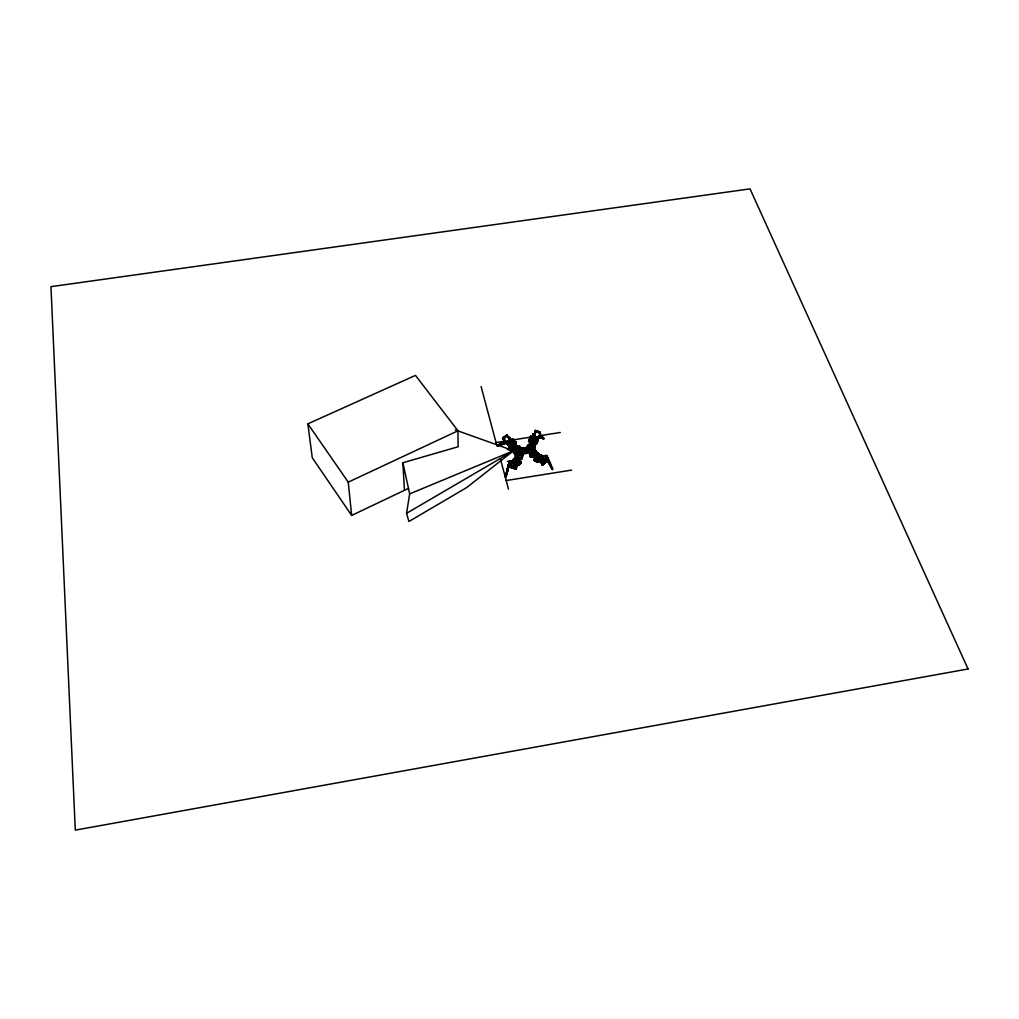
<?xml version="1.0" encoding="UTF-8"?>
<svg xmlns="http://www.w3.org/2000/svg" width="1019" height="1019" viewBox="0 0 1019 1019"><rect width="100%" height="100%" fill="white"/><g stroke="black" fill="none" stroke-linecap="round" stroke-linejoin="round"><path stroke-width="1.5" d="M516.009 468.702C518.786 462.766 516.633 461.811 515.831 468.141L516.786 464.256M517.015 464.677L517.372 464.129M513.831 465.237L514.952 464.791C517.117 464.053 516.009 463.339 514.582 465.517L509.984 465.059L510.927 462.422L509.487 461.887L509.385 460.817L505.297 476.841L509.424 461.696L509.424 462.626M508.94 465.212L510.404 460.932L509.475 464.524L510.302 464.817M509.271 463.161L509.882 462.167M513.716 461.569L514.391 459.034L511.271 462.155L509.373 461.582M509.436 461.811L509.347 462.053M510.073 462.04L510.29 461.429L510.022 462.015M516.416 457.684L515.729 456.041L516.85 453.251A1.299 1.019 2.2 0 1 518.556 452.754A1.299 1.019 2.2 0 1 519.219 454.105L516.646 456.537L517.423 453.289M517.563 454.512L517.321 453.442A1.299 1.019 2.2 0 0 517.244 455.034A1.299 1.019 2.2 0 0 519.231 454.576L519.83 453.939L518.977 453.544M518.085 453.684C518.76 455.48 518.467 451.188 516.429 455.773M511.028 463.772L511.423 462.601L514.493 463.658L515.958 462.473L513.232 461.174L512.939 462.244M513.78 460.168L513.843 459.416M516.442 453.506L515.856 451.481C519.181 451.761 515.512 448.538 516.429 452.385L513.805 452.805L513.64 443.787L512.672 444.602L512.532 449.888L511.958 449.468L512.137 444.208L513.105 443.329L511.882 443.278M516.187 452.589L515.347 452.5L514.34 448.589C512.786 449.341 514.608 447.392 513.716 451.608M516.862 465.607L516.99 464.205M533.79 441.877L533.523 441.533M533.294 443.52C531.956 446.742 530.377 442.259 533.421 441.533M511.016 447.341L509.908 445.889L510.239 442.819L511.207 441.94L512.251 442.705M517.945 453.2L518.811 454.156L518.123 455.811M518.824 453.939L517.754 453.098M514.62 459.454L515.448 459.747L515.932 458.257C516.722 459.977 518.098 455.799 515.945 456.843M532.746 444.462C530.874 443.571 534.134 444.208 531.536 444.195M509.092 437.775L510.315 440.59L511.665 440.641L510.608 440.348L512.723 438.82L514.99 441.889M512.723 444.106L512.111 444.768L510.226 443.38L510.837 442.31L512.735 443.634L512.009 447.736C507.87 444.233 513.525 444.551 511.067 447.048M510.672 445.214L509.64 446.105L508.226 444.233L509.653 445.774M510.825 442.87L512.723 444.271M511.041 446.169L511.067 447.838L510.06 445.583M514.735 441.724L515.512 441.953L513.079 443.966L511.207 441.94M515.041 451.111L514.111 451.748L513.436 448.742M512.493 442.947L513.219 439.941L515.907 441.915L515.601 445.367L513.398 440.679M512.926 443.392L513.219 439.941M510.239 442.819L512.977 445.239L512.124 444.602M513.652 450.525L514.022 447.838M515.13 442.857L514.022 445.341M513.805 452.805L514.175 451.952M513.856 450.933L513.996 450.156M513.525 444.717C513.321 445.201 513.436 446.793 516.799 446.882C515.092 449.239 512.684 444.233 513.971 444.029C511.321 443.099 516.136 445.723 515.143 442.908M513.754 448.653L514.289 452.958L514.557 451.825M513.984 449.888L513.563 446.513M514.213 450.716L513.436 447.889L514.48 446.844L519.168 446.118L519.703 448.653L520.684 448.831L518.569 449.481M514.429 452.321L513.652 450.207L514.073 452.869M512.71 445.469L514.964 447.456A1.286 1.019 2 0 1 514.773 446.691L514.786 446.449M515.308 459.467L514.442 459.085M514.519 462.409L514.646 458.894C513.716 454.499 519.932 457.416 515.716 456.423L515.932 455.569M514.939 451.774L515.028 452.5L514.62 450.5M515.003 451.239L516.136 450.156M512.137 444.208L515.181 447.812M514.671 461.9L515.092 459.531M515.372 447.405C514.799 444.322 519.282 448.08 514.111 444.832L516.404 446.156L516.531 447.201L515.372 446.781M521.677 456.143L522.671 455.977L521.881 453.137L516.455 453.99L516.416 454.882L515.168 454.207L515.92 457.824L516.123 453.557L522.862 452.754M513.601 449.213L515.525 448.589L516.187 451.048M510.226 443.38L512.977 445.239C516.315 442.628 517.193 450.118 515.652 445.711M516.111 456.168L515.41 454.703L516.429 454.55M515.576 453.315L515.614 452.525M512.99 444.844L513.971 444.029L516.646 445.621L516.646 447.099L515.703 447.061L515.831 446.118M516.111 456.639L515.627 457.569L516.455 457.862L515.627 457.582M515.831 452.512L515.881 451.06L516.06 452.36M515.13 443.023L515.971 445.061L515.13 446.067L515.181 441.979M516.136 448.653L513.64 444.781M517.002 447.01L517.703 446.564L517.283 447.354A1.286 1.019 2 0 0 515.971 446.055L516.213 447.074L516.213 446.105M516.213 451.583L516.276 449.812L514.773 450.054M515.614 446.449L516.404 446.144M512.544 449.455L514.009 448.169M514.34 448.589L513.334 449.175M519.002 460.97L519.639 460.626L515.958 459.913L516.557 458.461M519.053 454.334L516.047 458.295M516.404 457.849L515.652 457.022M515.525 448.589L516.404 451.2L516.811 450.474M517.142 451.939L516.951 450.474M516.327 468.765L508.85 466.18L505.857 477.058L507.742 466.575L516.251 469.313L517.002 463.441L516.9 464.154M518.289 462.906L516.875 461.849L518.34 461.569L519.397 458.83L519.27 461.798C522.785 461.263 519.69 464.957 520.123 463.174C521.448 461.148 519.244 461.607 520.976 462.282M515.932 456.487L517.053 456.881L518.161 455.085A1.299 1.019 2.2 0 0 519.04 454.729L517.423 457.022M516.416 456.079L517.232 453.799M517.002 453.366L516.48 451.035L513.614 451.2L513.449 450.245M517.015 451.99L517.104 450.513M515.143 446.882A1.286 1.019 2.1 0 0 515.321 448.487A1.286 1.019 2.1 0 0 517.244 447.965L517.385 447.341M517.066 461.467L516.85 462.511M517.257 456.117L516.493 456.104L518.658 453.85M517.334 454.27L517.27 453.57M517.27 451.85L517.397 450.818M517.372 447.914L517.856 446.781M517.919 454.64L518.047 453.404L518.161 455.085M518.327 449.201L518.353 448.322L518.837 450.054M518.085 463.276L519.601 458.142C522.925 458.588 515.525 464.919 520.467 458.767M517.55 455.022L518.48 454.308M518.289 455.111L518.722 454.066M519.703 448.653L519.168 446.118M519.104 453.557L519.257 454.512A1.299 1.019 2.2 0 0 518.072 453.2M519.053 461.429L520.48 458.448L519.843 457.213L518.327 458.703L518.786 457.391M517.117 454.028A1.299 1.019 2.2 0 0 517.295 455.646A1.299 1.019 2.2 0 0 519.231 455.124L519.257 454.512M518.047 464.409L519.168 464.804L520.607 461.811L520.225 458.677M519.741 448.984L520.773 450.029L520.849 448.538L528.937 447.265L529.039 448.78L528.937 447.265M519.282 462.231L519.601 458.142M519.346 455.073L519.83 453.939M520.136 446.513L520.951 450.054L520.136 446.513L519.142 446.666M515.525 450.245L522.314 448.844M519.626 461.887L520.276 459.136L516.964 458.028L515.958 459.913M520.607 461.811L519.168 464.804M521.69 455.811L521.155 453.251L521.69 455.811L522.683 455.646L522.429 454.741L521.142 454.907M522.989 453.098L522.798 450.538L521.473 450.742L521.422 451.748L522.913 452.054L522.187 448.475M521.575 452.27L521.473 450.742M521.728 456.13L521.613 458.346L520.862 457.455M521.894 449.188L521.932 448.194L534.758 446.284L534.198 444.297L533.179 444.462M517.818 458.117L516.9 458.919L522.225 458.665L521.333 457.162M521.881 453.137L522.378 454.55M522.683 455.646L522.645 456.767L521.69 456.907M522.913 451.048L522.976 449.952L528.071 449.15L528.173 449.901M530.67 447.583L523.256 449.264L523.244 450.181L527.931 449.443L527.944 448.526M524.186 452.551L524.148 453.468L521.626 453.608M524.721 448.589L525.435 448.487M527.485 448.309L526.759 447.94M533.778 445.889L533.969 447.608L534.975 447.443L534.173 444.628L533.166 444.793M528.466 446.284L527.46 446.462L528.53 444.641L531.956 444.106M527.753 447.392L527.511 445.354M529.23 448.08L529.205 448.755L530.937 448.475L530.415 447.303L528.364 447.71M528.046 450.678L528.39 452.665L528.211 450.882L522.925 451.71M527.842 449.099L528.262 451.213L529.663 450.984L529.562 449.468L528.224 450.016M528.377 449.965L527.651 447.392L528.377 449.965L515.983 451.914L516.467 451.392M530.606 440.705L529.396 443.265L530.517 443.647L530.682 440.03L532.071 437.418L531.956 439.902M529.409 442.947L531.434 437.52L528.912 441.558L530.721 436.005L533.421 436.973L534.325 434.616M527.753 448.322L529.09 447.774M530.084 452.793L526.606 452.818M529.243 452.754L529.281 451.977L533.981 451.226M529.562 449.468L529.663 450.984M529.511 452.818L530.555 451.774L531.09 454.321L529.765 454.512L529.523 452.474M529.905 443.125L530.619 439.355M530.479 439.074L530.988 437.801L534.262 438.947L533.306 440.17L534.364 439.546L533.778 440.972L534.784 438.552L534.338 439.495M530.402 453.875L529.765 453.71M530.428 445.379C531.192 442.959 529.702 445.876 531.256 445.736A1.286 1.006 2.8 0 0 533.485 444.895L535.612 438.832L534.287 438.323L534.249 439.673M530.415 447.303L530.453 446.411L530.95 448.143M530.721 442.972L530.861 439.979M530.377 454.665L530.033 455.595L530.988 455.442M535.777 456.359L530.555 457.34L529.281 451.977M530.937 448.475L530.963 447.812M531.141 445.749L530.504 444.921M531.765 440.272L531.867 438.119M531.676 443.991L533.09 441.724M532.058 441.571L530.568 442.513L531.829 442.603C532.784 440.819 528.963 440.501 531.867 441.928M531.09 454.321L535.816 453.035L535.663 455.952L534.402 455.493M531.638 451.608L531.421 449.812L534.746 449.29L535.242 451.035M531.256 443.724A1.286 1.006 2.8 0 1 532.122 443.367L533.625 441.698L532.873 444.488M532.007 444.462L532.771 444.259L532.3 443.698M533.408 444.067A1.286 1.006 2.8 0 1 532.72 445.469L532.835 446.004M536.223 443.354L537.561 439.775L536.223 444.271L536.988 442.883L532.835 441.456L533.306 440.233L534.631 440.679L534.364 445.94L533.052 445.494M535.357 452.793A1.299 1.019 2.9 0 1 533.319 452.895L532.453 452.512L532.937 451.379M533.026 442.08L533.663 441.736M532.848 449.048L534.287 447.29L527.613 448.335L527.218 447.354M533.204 441.584L531.103 443.558A1.286 1.006 2.8 0 0 531.778 444.895A1.286 1.006 2.8 0 0 533.472 444.399M534.593 434.132L534.122 435.482C531.791 431.457 533.816 437.215 533.727 433.928M532.453 452.512L533.052 451.328M533.141 449.354L533.103 447.927M533.816 440.807L534.784 438.552M534.236 448.296L534.287 447.29M533.306 440.233L532.835 441.456M532.886 448.768L533.23 447.876M534.669 450.564L535.523 452.028A1.299 1.019 2.9 0 1 533.345 452.321L533.319 452.296A1.299 1.019 2.9 0 1 534.007 450.653L536.988 452.933M533.294 449.392L532.988 448.016M533.447 449.404L533.612 447.825M533.841 442.386L533.841 441.736M533.829 449.341L534.644 448.551L529.421 449.799M533.485 444.895L533.969 447.608M533.931 452.512C536.847 452.703 540.159 456.359 535.179 450.36A1.299 1.019 2.9 0 0 533.345 450.411A1.299 1.019 2.9 0 0 533.459 451.863L534.899 452.563M534.848 450.678L534.122 452.563M534.3 451.621L534.338 450.844L533.778 452.411L536.427 454.015C539.624 450.831 535.37 454.945 536.975 452.703M533.561 448.831L534.402 447.698M534.784 442.221L535.192 441.151L534.606 443.711L534.784 442.221L536.44 442.666L537.765 437.304L539.076 437.839L540.159 433.075L538.592 437.584M537.675 461.301L536.86 461.989C532.389 461.454 533.969 452.449 537.815 458.83L538.707 458.384L537.433 458.55M534.542 451.825L534.873 453.137M534.644 448.551L535.026 451.099M533.778 446.768L534.758 446.284M534.491 456.55L533.65 456.015L535.141 455.684L537.866 457.697L537.739 460.168L538.707 458.384M534.695 453.188L534.72 451.761M534.975 447.443L533.931 448.398M534.835 452.398L535 450.194M534.045 443.749L533.599 444.577L535.421 442.373L535.612 438.832M535.574 460.091L535.141 455.684M537.752 439.877L535.714 442.819M535.395 450.564L538.261 453.837M535.472 457.098L534.427 460.18L535.663 461.187M535.93 451.697L535.969 450.92M535.727 453.863L535.714 454.028M536.032 457.391L535.051 456.665M535.892 454.461L536.784 453.748L533.727 452.398A1.299 1.019 2.9 0 0 534.72 452.474C539.217 455.455 532.173 450.003 533.574 451.442M535.217 451.583L536.223 451.417L535.192 451.914M533.765 452.118L536.72 453.391L535.319 454.092M536.911 452.538L535.013 450.857M536.86 461.989L536.873 461.683M543.777 455.939L540.045 454.856L536.835 458.27L534.873 456.83L537.714 453.926L540.223 455.289M537.663 454.512L540.439 455.952M538.287 453.442L540.185 455.417L540.019 458.372L541.79 461.314L539.968 460.104L538.592 462.269L534.988 460.741M538.325 458.104L538.669 459.059M539.611 455.366L537.408 452.805L540.21 454.856L539.866 456.436M539.726 456.334L539.764 455.327M540.21 454.856L539.548 455.722L540.427 457.391M539.701 457.047C540.274 455.047 539.242 455.493 542.108 456.729C539.14 457.748 539.701 452.703 542.363 456.423M541.064 460.881L540.554 460.104L542.949 464.83L542.044 464.689L540.541 460.55M539.242 455.608L538.147 455.187L538.554 454.512M532.67 434.858C533.969 432.871 531.154 435.712 534.122 435.482M535.472 442.539C534.822 444.259 535.102 441.775 536.389 442.768M536.147 443.558L536.414 442.921M536.567 443.061L536.019 442.615M537.421 438.285L537.408 437.61M537.854 437.953L534.236 436.107L535.816 431.597L539.828 433.062L539.675 431.839L539.331 432.795L540.643 433.342M539.178 432.438L539.178 431.674M541.178 437.661C542.961 437.915 539.217 434.183 539.535 437.164M538.962 436.514L540.605 436.591C541.28 434.705 539.382 434.183 539.535 436.361M540.503 437.559L540.643 436.31L541.395 436.909M540.656 436.807C540.923 434.094 545.713 439.444 543.178 438.769L541.484 436.489M535.676 443.8L535.625 442.896M536.351 443.647L536.796 443.15M537.79 439.953L536.847 442.959M516.773 446.972L516.557 446.258M513.385 445.341L513.945 444.424M513.665 460.066L514.149 459.238L512.697 461.696M513.971 460.04L512.774 460.563M516.799 464.358L516.455 464.97L516.76 464.078M520.416 462.002L519.983 463.085L520.059 462.333M520.11 462.371L520.187 462.601M515.716 465.059L516.697 463.811L518.951 465.39C519.868 460.193 521.932 462.932 520.696 462.55M520.556 463.25L521.066 462.167M543.114 455.837C537.714 462.027 532.72 459.225 534.899 460.69M530.135 440.399L529.536 441.775L529.638 440.756M530.058 440.717L531.192 437.431M533.396 434.884L533.905 433.597M536.147 430.642L534.173 437.227L534.313 434.272M535.714 443.749L536.007 441.469L536.478 442.386M533.892 437.075L538.389 438.654L536.389 442.628M546.91 456.066L546.082 455.518L546.668 456.741M546.77 457.34L548.197 459.811L542.503 465.148L540.707 461.734L542.401 464.931L548.375 460.193L552.489 469.619L547.114 459.327M541.14 456.614L539.904 457.875M540.771 460.308L543.203 464.078L539.191 459.174L538.134 462.193L537.255 460.397L542.439 455.773L539.561 455.073M540.822 461.25L540.274 460.664L540.86 461.123M541.356 461.021L540.618 460.231M516.404 468.995L508.506 466.103L508.545 464.919M509.118 462.473L510.252 463.186M510.366 463.314L509.538 462.779M510.697 462.104L511.271 461.238L511.271 462.155M509.984 465.059L510.99 463.721M512.901 461.11L514.022 459.442M455.264 429.929L513.538 450.767L466.677 487.566L408.912 521.499L406.556 513.309L409.663 493.884L402.887 462.753L458.142 446.755L457.964 430.795L415.472 375.387L307.865 423.853L312.273 457.76L351.67 515.436L408.695 488.279M536.695 442.539L537.497 440.233M533.421 436.973L535.395 430.387L539.662 431.941M539.943 436.985L539.688 438.004L541.649 438.055L542.121 436.718L540.809 435.724L540.758 436.374M540.452 437.278L540.095 437.979L541.649 438.055M536.172 443.813L536.44 443.163M514.302 452.945L514.544 452.169M513.398 459.862L514.926 459.836L513.716 459.556L512.608 460.843L513.551 459.391L512.302 461.059M519.384 461.964L520.722 463.186M529.511 440.183C529.574 441.749 528.988 441.074 530.007 440.348M530.377 439.278L529.74 441.367M512.774 460.792L512.455 460.168L511.716 461.008M509.283 438.348L509.717 438.387M510.175 447.239L509.704 446.73L510.226 447.901L508.061 444.399L510.634 448.296L505.22 441.94M508.366 444.59L510.111 447.659M510.417 447.443L509.806 446.882M514.952 443.622C515.678 441.151 516.174 443.864 515.283 443.01M515.614 442.972L513.028 440.412M530.988 444.806L531.001 444.768A1.286 1.006 2.8 0 1 531.358 444.335M530.084 454.487L529.842 453.57M508.519 464.358L508.366 465.021M508.94 462.104L508.532 465.123L508.825 464.346M526.899 447.838L527.613 448.335M528.135 446.679L528.288 447.316M513.754 460.053L513.831 458.907L511.691 462.078M514.429 460.906L514.659 460.193M523.32 448.92L522.747 448.398L523.155 449.086M517.83 453.442L518.149 454.117M509.933 463.046L509.806 461.849M517.27 447.392L517.283 447.354A1.286 1.019 2 0 1 515.372 447.927A1.286 1.019 2 0 1 515.168 446.309M508.506 466.103L509.309 462.702L509.525 463.365M534.593 460.193L535.688 460.27M536.3 459.938L536.16 459.633M538.159 454.996L538.745 454.652M537.179 438.972L535.943 442.412L537.166 439.367M541.306 460.894L540.732 460.066M541.076 459.836L541.548 460.613M505.475 476.446L506.074 476.65C512.888 449.532 508.685 470.638 505.271 476.612M539.471 436.54L538.834 437.711L539.866 434.756M539.701 437.291L540.121 436.068M540.465 436.603L540.72 435.049M508.672 466.32L505.984 476.714L508.85 466.18M510.927 463.9L510.927 462.422M511.105 462.843L510.494 465.237L511.079 463.925M511.818 465.339L513.869 466.04L514.493 463.658M514.582 465.517L517.041 462.486L519.486 463.327M515.104 464.231L516.085 464.295M515.958 462.473L515.334 464.855L513.869 466.04M515.932 463.543L516.289 462.218L512.035 460.754M517.041 462.486L516.633 464.154M528.836 440.361L529.931 441.036L529.6 442.59L532.122 443.418M530.097 442.755L530.44 441.482M519.079 462.957L520.403 462.46M519.384 464.104L519.97 462.575M515.334 464.027L515.932 464.881M516.467 464.639L517.27 464.906M529.396 440.412L529.116 441.151M509.704 462.97L508.825 464.626M513.563 460.091L514.837 460.41M508.94 462.078L509.373 461.174M508.468 465.148L509.156 462.983M509.054 465.352L509.742 463.186M536.988 442.883C542.095 437.864 527.74 433.202 529.383 440.667M533.306 434.438L533.294 435.177M540.681 436.934L540.579 438.272M531.256 455.811L530.95 456.869L531.077 454.652L530.084 454.805L530.097 453.863M532.759 444.921L531.523 444.73M496.966 445.825L503.692 441.571M529.702 440.654L530.721 436.005M531.536 437.126L533.026 436.833L532.797 437.52L531.116 436.909M532.236 437.342L532.478 436.667M534.809 433.011L535.395 430.387M536.083 431.75L536.414 430.795L540.159 432.107M538.491 432.565L538.822 431.61M538.834 432.629L539.038 431.725M537.765 437.304L538.452 437.533L537.688 439.52M538.452 437.533L538.389 438.654M533.599 434.183L532.899 434.591L533.65 434.438M498.622 445.736L504.787 443.876L503.628 442.182L502.787 443.724L505.539 442.488L504.43 443.138M502.8 443.825L502.838 442.666M503.526 441.724L505.895 441.698M510.073 445.749L510.595 446.386L507.793 442.921L506.672 443.431L506.061 442.603C497.871 444.348 509.818 435.915 504.622 443.915M505.004 443.367L504.125 442.106M504.087 443.443C506.965 443.698 503.208 440.59 505.131 441.838M504.774 442.768L504.889 443.138M504.316 443.469L503.399 443.418M508.698 437.673C510.888 437.227 509.717 440.96 510.213 437.813C507.36 435.89 512.519 438.832 509.818 438.756M509.347 446.131L508.29 444.22L510.481 446.628L509.169 447.863M509.971 447.558L509.946 446.309M516.48 456.092L517.283 453.964M540.554 436.909L539.013 436.374M530.823 438.972L531.243 437.89M533.612 434.731L532.962 434.056M533.052 444.144L533.841 441.991M533.306 443.762L533.739 441.8M515.716 456.423L516.735 453.901A1.299 1.019 2.2 0 0 516.977 454.665M517.308 464.83L517.334 463.951M528.925 440.577L530.326 440.603L529.956 441.354M536.529 442.615L537.765 439.571M520.199 462.027L520.976 462.613M520.836 462.843L520.008 462.766M517.257 465.326L517.856 464.307L519.168 465.212L520.658 463.263M513.003 460.817L514.149 459.238M535.574 439.406L534.606 441.252L535.574 439.406L534.758 439.125L533.778 440.96M518.34 461.569L516.875 461.849M534.631 440.679L533.548 444.539A1.286 1.006 2.8 0 0 533.472 444.017M515.639 457.404L516.098 456.563M514.646 458.894L515.474 459.187L516.977 457.48M519.41 462.409L519.563 461.862M520.926 462.779L518.314 465.161M534.746 446.615L533.79 445.685L534.427 445.52M514.009 448.691L512.506 449.85M539.866 455.544L540.439 456.27M545.254 455.977L546.401 456.741M546.693 457.48L546.49 456.155L544.286 456.639M541.853 464.307C545.725 462.104 548.044 459.187 547.42 457.875L546.311 456.818L546.936 456.55M532.848 455.162L532.389 456.474L533.905 454.996L537.217 458.55L537.866 457.697M539.382 454.996L542.439 455.773M543.229 438.743L544.006 438.387M539.994 437.737L538.261 437.559L538.936 437.801M531.803 444.59L533.141 441.8M516.671 456.117L518.136 453.71A1.299 1.019 2.2 0 1 518.696 453.952M502.087 443.201L497.603 445.558L503.297 442.284M532.351 445.137L533.001 444.781M531.077 444.093L532.861 441.061L534.555 441.647M520.378 462.155L520.161 462.753M512.366 460.537L513.563 459.034L515.448 459.735M535.943 457.047L535.395 458.435M511.614 442.705L512.914 441.889L511.984 442.985M535.013 459.862L535.434 460.129M536.822 453.34L534.351 451.85M517.053 456.881L519.04 454.729M511.041 440.934L513.143 439.406L507.717 443.927L503.755 438.769L506.965 436.107L509.78 439.941L506.43 442.297L509.78 439.941M543.789 438.96L541.064 437.852M547.292 460.881L548.197 461.059L547.292 460.881L552.26 469.339L548.005 460.129L552.349 469.351L547.84 460.104L542.044 464.689M510.328 447.889L509.997 447.214M516.888 459.251L517.805 458.448M542.248 456.576L542.91 456.678L540.694 458.563L543.726 459.021L546.592 457.225L552.081 469.313L552.935 469.02C551.406 466.651 546.77 451.404 544.91 456.104M504.163 440.348L504.329 441.036M541.841 459.824L542.019 460.881L548.197 459.811M542.337 465.123L548.375 460.193M548.489 460.41L548.005 459.913M539.586 456.741L540.63 456.601M542.325 456.372L540.872 456.843M541.866 460.512L542.452 459.938L542.019 460.881M547.063 458.181L545.942 457.136L546.732 456.206M542.579 464.766L540.974 461.696L542.414 464.74M546.375 457.213L547.343 456.385M539.306 460.282L540.057 460.104L539.484 458.932L543.828 459.594L546.961 456.92M546.821 456.448L546.846 457.34M546.12 458.817L546.515 459.645L547.623 459.352L547.165 458.397M535.625 457.735L537.472 457.748L535.51 456.283M534.134 459.989L534.962 459.289M534.542 460.461L535.395 459.62L537.701 459.989L539.051 461.874M539.484 456.27L540.134 455.48M534.644 460.601C537.777 459.047 532.72 458.779 535.408 460.754M539.624 456.588L541.013 455.238M534.631 460.881L535.268 460.346M540.057 457.569L539.624 456.537L540.63 456.041M540.681 456.194L539.917 457.009L539.611 456.41M539.662 457.264L540.694 456.448M515.792 443.099L514.85 443.316M514.06 446.87L512.99 446.933M512.519 449.099L513.793 448.029M510.315 440.59L512.723 438.82M508.952 445.991C505.832 442.692 508.914 444.768 510.417 446.997M508.532 443.813C505.182 444.602 510.595 442.705 510.634 446.386M508.71 444.45L507.908 444.564L509.806 447.239M511.194 442.564L513.423 440.717M511.729 443.265L512.06 442.564M509.143 447.265L509.729 446.717M508.71 444.462L508.099 444.832L509.602 447.124L510.799 446.246M514.862 442.768L515.907 441.915M511.385 447.558L512.035 446.946M511.958 449.468L512.926 448.653M509.487 466.88L508.608 467.339L509.487 466.88L508.85 466.638M504.074 441.775L503.628 442.182M503.653 442.399L504.494 441.507M503.819 442.488L503.692 441.8M504.138 443.138L504.762 443.265M509.003 439.049L509.767 441.049L510.392 440.768L506.354 435.291M508.264 440.921L508.787 440.616M507.182 442.093L507.793 442.921L507.182 442.093L505.462 443.112M506.163 443.851L507.042 443.125M508.035 442.488L509.767 441.049M507.284 443.354L510.392 440.768M504.698 442.08L502.647 437.966L506.914 434.833L511.347 440.616M503.144 437.737L504.125 437.151L502.647 437.966M506.914 434.833L503.603 438.259L503.259 437.686M503.615 438.476L503.017 437.661L504.125 437.151M497.017 445.698L504.15 440.87M504.265 440.947L503.144 441.915L504.252 442.284M518.951 465.39L519.715 463.148L512.251 460.575M510.799 464.982L510.85 464.091M514.175 463.912L516.289 462.218M511.576 460.957L510.099 462.129L507.347 461.25M502.494 443.112L503.934 441.966M519.537 461.696L521.053 462.295M533.905 451.926L534.86 451.888M406.556 513.309L513.538 450.767L507.386 449.583M512.608 462.066L513.563 461.531M522.823 448.64L523.18 448.373M534.644 451.965L536.236 453.353M534.134 445.52L534.453 445.188M547.127 457.136L545.891 455.977M513.703 460.996L513.461 461.365M512.582 461.276L513.372 460.881M502.24 443.405L497.68 445.66L501.272 443.94M351.67 515.436L348.243 482.153L457.964 430.795M503.017 437.661L503.857 437.864M502.634 439.291L504.354 438.272L503.475 437.278M507.653 442.857L507.551 441.787M511.296 439.648L512.684 439.788M510.634 461.862L510.341 462.779L508.723 462.499M534.516 459.365L536.007 459.403M409.663 493.884L513.538 450.767L510.392 450.615M502.685 443.876L497.616 445.8M534.478 450.64L533.663 451.583M534.262 450.627L534.657 450.742M516.48 447.035L515.945 446.271M516.2 453.824L516.111 452.079M528.275 446.5L527.498 445.685L528.492 445.532M518.123 454.627L516.416 456.334M515.512 447.137L516.2 446.997M502.927 443.774L502.252 444.233L501.412 443.099L502.342 442.501L503.004 443.736L504.66 443.354M520.098 447.774L520.123 446.844M506.188 480.548L571.595 470.103M513.398 449.85L514.251 449.685M522.187 448.666L525.358 448.067M520.989 449.048L525.447 448.245M520.964 449.239L522.161 449.328M513.436 450.564L514.098 450.525M527.651 448.869L530.721 448.385M522.951 450.309L528.186 449.557M514.595 452.27L514.277 452.563M515.971 452.245L529.714 449.99M522.772 450.857L528.199 450.385M528.288 450.538L519.308 451.723L519.83 454.64M529.167 450.5L531.409 450.156M528.313 451.595L525.664 452.016L525.409 451.099M522.581 452.538L519.512 453.022L519.244 454.13M533.09 450.882L523.142 452.5L521.932 448.194M526.823 452.13L533.09 451.073M521.129 453.799L529.128 452.691M532.912 451.952L533.026 451.939A1.299 1.019 2.9 0 1 533.383 451.468M515.397 455.034L516.416 454.882M521.117 454.143L522.11 453.977M531.867 452.436L529.103 453.213M521.868 454.117L530.44 452.767M529.472 453.595L530.415 453.442M521.703 455.251L517.002 456.002L516.455 453.99M535.79 453.582L536.796 453.417M518.888 457.786L520.454 458.372M532.962 455.557L533.905 454.996M516.913 458.512L518.225 458.308M520.34 457.964L521.639 457.76M530.975 456.283L535.688 455.544M530.593 456.767L536.3 455.862M518.187 459.136L521.728 458.575M496.049 442.552L503.883 441.316M508.583 440.59L535.217 436.412M539.917 435.673L560.272 432.489M514.468 447.405L513.449 447.558L513.691 448.462M513.436 447.889L514.455 447.736M533.179 445.57L534.504 445.392M519.715 448.105L515.028 448.844L514.48 446.844M515.334 452.067L516.213 452.156M534.287 450.844L534.198 451.659M517.104 446.984L517.83 447.366M533.204 452.309L532.478 451.939M540.567 459.722L540.618 460.97M532.147 445.43L532.988 444.793M535.013 459.671L534.427 460.18M541.649 460.652L544.757 461.148L547.942 458.423L546.91 456.308L542.095 456.041M547.343 458.945L547.993 459.034M540.032 458.461L544.375 459.123M546.515 459.645L547.165 459.735M547.623 459.352L546.515 458.308M544.961 460.321L544.312 460.219M516.213 446.615L516.009 446.526A1.286 1.019 2.1 0 1 516.709 446.806M515.155 443.966L515.13 442.692M533.026 434.578L533.803 434.782M541.879 455.939L539.841 455.315L541.942 455.939M514.149 445.048L513.461 445.379M536.363 453.162L534.733 452.232M539.904 455.289L540.618 455.569M514.557 441.877L515.589 442.31M539.548 435.266L541.395 435.928M539.879 435.966L540.974 436.336M534.071 435.126L534.809 435.38M537.956 439.66L537.089 439.329L538.032 439.711M535.039 441.342L536.109 441.647M529.46 439.622L534.351 441.202L534.122 445.698L532.81 445.239M535.472 441.571L536.325 441.864M534.937 443.29L535.803 443.583M534.491 443.418L535.357 443.787M532.797 445.583L534.109 446.029M518.187 460.805L519.066 461.11M513.487 459.989L514.519 460.55M520.276 462.333L521.155 462.639M513.703 460.473L514.468 460.728M520.289 462.715L521.168 463.021M510.315 460.983L511.22 461.263M509.182 462.155L510.277 462.524M510.608 462.677L515.856 464.498M508.952 465.747L516.442 468.345M508.405 466.536L516.302 469.288M534.389 455.837L535.65 456.295M515.066 442.195L515.703 442.819M539.624 455.213L542.006 456.143M513.691 444.259L516.913 445.774A1.286 1.019 2 0 1 517.015 447.214A1.286 1.019 2 0 1 515.194 447.265L514.977 447.061M514.659 445.112L516.62 446.016A1.286 1.019 2 0 0 515.971 445.902M532.797 437.52L533.026 436.833M534.236 436.107L537.268 437.138M541.14 437.317L543.267 438.501L541.204 437.291M533.739 452.016L538.198 454.818M515.219 442.412L512.582 440.463M541.229 437.062L543.318 438.387L541.293 437.036M508.201 444.45L510.162 446.755L507.921 444.246M537.293 454.818L539.217 456.232M513.207 440.259L515.894 442.233M534.631 459.862L534.147 459.671M535.574 451.723L535.586 451.748A1.299 1.019 2.9 0 0 535.523 451.2M511.729 440.221L513.296 441.915M535.637 459.862L534.886 459.913M533.994 457.2L535.969 459.544M503.972 437.049L504.723 437.966M307.865 423.853L348.243 482.153M511.258 446.475L510.736 447.558M537.701 460.448L538.592 462.269M542.617 456.27L543.178 457.429M541.853 455.811L542.426 456.983M543.828 459.594L544.413 460.792M504.52 441.8L504.316 441.061M546.986 456.308L547.865 458.474M534.351 448.704L533.739 446.564M536.223 451.417L536.491 452.321M534.007 446.717L534.274 447.621M535.459 453.773L536.261 456.614M531.918 451.557L531.421 449.812L531.701 450.729M528.53 444.641L529.065 447.175M530.67 455.684L531.065 457.264M527.498 445.685L528.173 448.08M529.052 452.436L530.555 457.34M522.976 449.952L523.065 450.704M521.435 455.824L522.225 458.665M521.333 457.327L521.728 458.741M515.206 453.379L516.085 456.563M515.168 454.207L515.958 457.047M481.083 386.507L496.61 444.653M500.533 459.34L508.506 489.222M402.887 462.753L404.441 490.305M532.72 445.469A1.286 1.006 2.8 0 1 531.001 444.73A1.286 1.006 2.8 0 1 532.109 443.507M534.007 450.653A1.299 1.019 2.9 0 1 535.535 451.977M534.02 456.767L533.001 455.939L534.007 456.754M536.771 453.863L537.739 453.047L536.771 453.863M517.232 463.39L517.665 462.448L517.232 463.39M968.05 668.986L75.291 830.128L50.95 286.67L750.022 188.872L968.05 668.986"/></g></svg>
